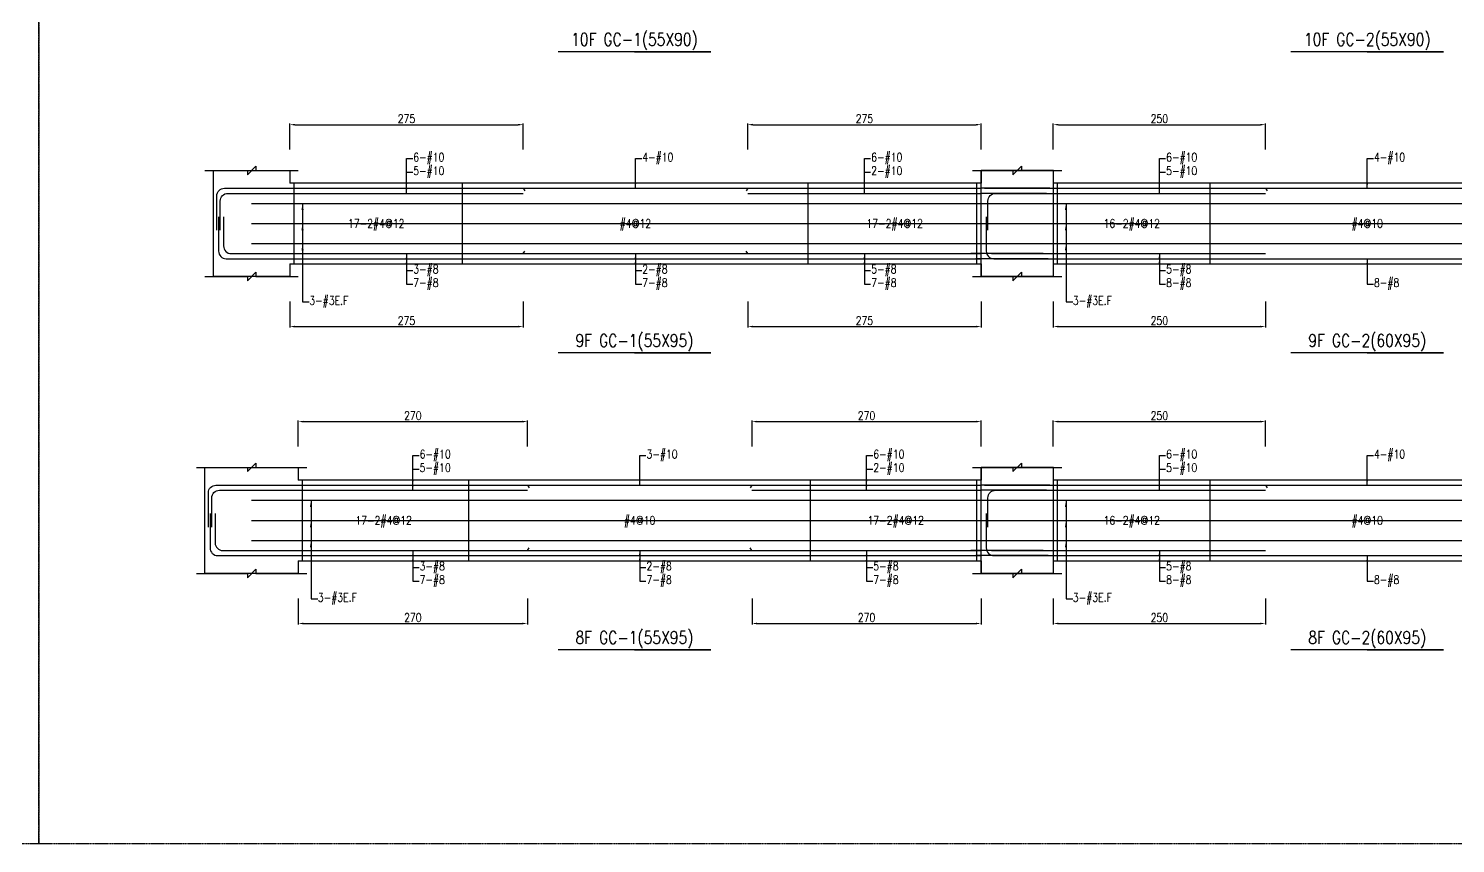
# Model space of a CAD drawing. Header units: millimetres. Extents: x 0 to 84580, y -12276 to 4373.
# Drawn here: x 29362 to 31044, y -6138 to -5177 of the extents above; entities that cross this region are included whole.
import ezdxf
from ezdxf.enums import TextEntityAlignment as Align

# ---------------------------------------------------------------- set-up
doc = ezdxf.new("R2010")
doc.units = ezdxf.units.MM
doc.header["$MEASUREMENT"] = 0
doc.linetypes.add('CENTER', pattern=[2, 1.25, -0.25, 0.25, -0.25])
for name, color, linetype in [('S-DIM', 2, 'Continuous'), ('S-GRID', 1, 'CENTER'), ('S-LEADER', 2, 'Continuous'), ('S-RC', 130, 'Continuous'), ('S-REINF', 6, 'Continuous'), ('S-TEXT', 2, 'Continuous')]:
    doc.layers.add(name, color=color, linetype=linetype)
doc.styles.add('CS4', font='romans.shx', dxfattribs={"width": 0.8, "bigfont": 'lsp.shx'})
doc.styles.get("Standard").update_dxf_attribs({"font": 'arial.ttf'})
doc.dimstyles.new('ISO-25', dxfattribs={"dimtxt": 2.5, "dimasz": 2.5, "dimexe": 1.25, "dimexo": 0.625, "dimtad": 1, "dimtxsty": 'Standard', "dimcen": 2.5, "dimadec": 0, "dimazin": 0, "dimtfac": 1, "dimtmove": 0, "dimatfit": 3, "dimfxl": 0, "dimarcsym": 0})

# ---------------------------------------------------------------- blocks, each defined once
blk = doc.blocks.new('*D1336')
at = {"layer": 'DEFPOINTS', "color": 0, "transparency": 16777216}
for p in [(29949.8, -5640.7), (29679.8, -5670.7), (29949.8, -5670.7)]:
    blk.add_point(p, dxfattribs=at)
at = {"layer": 'S-DIM', "color": 0, "lineweight": -2, "transparency": 16777216}
for p, q in [((29679.8, -5670.1), (29679.8, -5639.4)), ((29685.8, -5640.7), (29943.8, -5640.7)), ((29949.8, -5670.1), (29949.8, -5639.4))]:
    blk.add_line(p, q, dxfattribs=at)
at = {"layer": 'S-DIM', "color": 0, "transparency": 16777216}
for points in [[(29685.8, -5639.7), (29685.8, -5641.7), (29679.8, -5640.7)], [(29943.8, -5639.7), (29943.8, -5641.7), (29949.8, -5640.7)]]:
    blk.add_solid(points, dxfattribs=at)
at = {"layer": 'S-DIM', "color": 0, "transparency": 16777216, "insert": (29814.8, -5633.7), "char_height": 10, "attachment_point": 5, "style": 'CS4'}
blk.add_mtext('270', dxfattribs=at)
blk = doc.blocks.new('*D1337')
at = {"layer": 'DEFPOINTS', "color": 0, "transparency": 16777216}
for p in [(30484.5, -5640.7), (30214.5, -5670.7), (30484.5, -5670.7)]:
    blk.add_point(p, dxfattribs=at)
at = {"layer": 'S-DIM', "color": 0, "lineweight": -2, "transparency": 16777216}
for p, q in [((30214.5, -5670.1), (30214.5, -5639.4)), ((30220.5, -5640.7), (30478.5, -5640.7)), ((30484.5, -5670.1), (30484.5, -5639.4))]:
    blk.add_line(p, q, dxfattribs=at)
at = {"layer": 'S-DIM', "color": 0, "transparency": 16777216}
for points in [[(30220.5, -5639.7), (30220.5, -5641.7), (30214.5, -5640.7)], [(30478.5, -5639.7), (30478.5, -5641.7), (30484.5, -5640.7)]]:
    blk.add_solid(points, dxfattribs=at)
at = {"layer": 'S-DIM', "color": 0, "transparency": 16777216, "insert": (30349.5, -5633.7), "char_height": 10, "attachment_point": 5, "style": 'CS4'}
blk.add_mtext('270', dxfattribs=at)
blk = doc.blocks.new('*D1338')
at = {"layer": 'DEFPOINTS', "color": 0, "transparency": 16777216}
for p in [(29679.8, -5848.7), (29949.8, -5848.7), (29949.8, -5878.7)]:
    blk.add_point(p, dxfattribs=at)
at = {"layer": 'S-DIM', "color": 0, "lineweight": -2, "transparency": 16777216}
for p, q in [((29679.8, -5849.3), (29679.8, -5879.9)), ((29949.8, -5849.3), (29949.8, -5879.9)), ((29685.8, -5878.7), (29943.8, -5878.7))]:
    blk.add_line(p, q, dxfattribs=at)
at = {"layer": 'S-DIM', "color": 0, "transparency": 16777216}
for points in [[(29685.8, -5877.7), (29685.8, -5879.7), (29679.8, -5878.7)], [(29943.8, -5877.7), (29943.8, -5879.7), (29949.8, -5878.7)]]:
    blk.add_solid(points, dxfattribs=at)
at = {"layer": 'S-DIM', "color": 0, "transparency": 16777216, "insert": (29814.8, -5871.7), "char_height": 10, "attachment_point": 5, "style": 'CS4'}
blk.add_mtext('270', dxfattribs=at)
blk = doc.blocks.new('*D1339')
at = {"layer": 'DEFPOINTS', "color": 0, "transparency": 16777216}
for p in [(30214.5, -5848.7), (30484.5, -5848.7), (30484.5, -5878.7)]:
    blk.add_point(p, dxfattribs=at)
at = {"layer": 'S-DIM', "color": 0, "lineweight": -2, "transparency": 16777216}
for p, q in [((30214.5, -5849.3), (30214.5, -5879.9)), ((30484.5, -5849.3), (30484.5, -5879.9)), ((30220.5, -5878.7), (30478.5, -5878.7))]:
    blk.add_line(p, q, dxfattribs=at)
at = {"layer": 'S-DIM', "color": 0, "transparency": 16777216}
for points in [[(30220.5, -5877.7), (30220.5, -5879.7), (30214.5, -5878.7)], [(30478.5, -5877.7), (30478.5, -5879.7), (30484.5, -5878.7)]]:
    blk.add_solid(points, dxfattribs=at)
at = {"layer": 'S-DIM', "color": 0, "transparency": 16777216, "insert": (30349.5, -5871.7), "char_height": 10, "attachment_point": 5, "style": 'CS4'}
blk.add_mtext('270', dxfattribs=at)
blk = doc.blocks.new('*D1340')
at = {"layer": 'DEFPOINTS', "color": 0, "transparency": 16777216}
for p in [(29944.8, -5290.7), (29669.8, -5320.7), (29944.8, -5320.7)]:
    blk.add_point(p, dxfattribs=at)
at = {"layer": 'S-DIM', "color": 0, "lineweight": -2, "transparency": 16777216}
for p, q in [((29669.8, -5320.1), (29669.8, -5289.4)), ((29675.8, -5290.7), (29938.8, -5290.7)), ((29944.8, -5320.1), (29944.8, -5289.4))]:
    blk.add_line(p, q, dxfattribs=at)
at = {"layer": 'S-DIM', "color": 0, "transparency": 16777216}
for points in [[(29675.8, -5289.7), (29675.8, -5291.7), (29669.8, -5290.7)], [(29938.8, -5289.7), (29938.8, -5291.7), (29944.8, -5290.7)]]:
    blk.add_solid(points, dxfattribs=at)
at = {"layer": 'S-DIM', "color": 0, "transparency": 16777216, "insert": (29807.3, -5283.7), "char_height": 10, "attachment_point": 5, "style": 'CS4'}
blk.add_mtext('275', dxfattribs=at)
blk = doc.blocks.new('*D1341')
at = {"layer": 'DEFPOINTS', "color": 0, "transparency": 16777216}
for p in [(30484.5, -5290.7), (30209.5, -5320.7), (30484.5, -5320.7)]:
    blk.add_point(p, dxfattribs=at)
at = {"layer": 'S-DIM', "color": 0, "lineweight": -2, "transparency": 16777216}
for p, q in [((30209.5, -5320.1), (30209.5, -5289.4)), ((30215.5, -5290.7), (30478.5, -5290.7)), ((30484.5, -5320.1), (30484.5, -5289.4))]:
    blk.add_line(p, q, dxfattribs=at)
at = {"layer": 'S-DIM', "color": 0, "transparency": 16777216}
for points in [[(30215.5, -5289.7), (30215.5, -5291.7), (30209.5, -5290.7)], [(30478.5, -5289.7), (30478.5, -5291.7), (30484.5, -5290.7)]]:
    blk.add_solid(points, dxfattribs=at)
at = {"layer": 'S-DIM', "color": 0, "transparency": 16777216, "insert": (30347, -5283.7), "char_height": 10, "attachment_point": 5, "style": 'CS4'}
blk.add_mtext('275', dxfattribs=at)
blk = doc.blocks.new('*D1342')
at = {"layer": 'DEFPOINTS', "color": 0, "transparency": 16777216}
for p in [(29669.8, -5498.7), (29944.8, -5498.7), (29944.8, -5528.7)]:
    blk.add_point(p, dxfattribs=at)
at = {"layer": 'S-DIM', "color": 0, "lineweight": -2, "transparency": 16777216}
for p, q in [((29669.8, -5499.3), (29669.8, -5529.9)), ((29944.8, -5499.3), (29944.8, -5529.9)), ((29675.8, -5528.7), (29938.8, -5528.7))]:
    blk.add_line(p, q, dxfattribs=at)
at = {"layer": 'S-DIM', "color": 0, "transparency": 16777216}
for points in [[(29675.8, -5527.7), (29675.8, -5529.7), (29669.8, -5528.7)], [(29938.8, -5527.7), (29938.8, -5529.7), (29944.8, -5528.7)]]:
    blk.add_solid(points, dxfattribs=at)
at = {"layer": 'S-DIM', "color": 0, "transparency": 16777216, "insert": (29807.3, -5521.7), "char_height": 10, "attachment_point": 5, "style": 'CS4'}
blk.add_mtext('275', dxfattribs=at)
blk = doc.blocks.new('*D1343')
at = {"layer": 'DEFPOINTS', "color": 0, "transparency": 16777216}
for p in [(30209.5, -5498.7), (30484.5, -5498.7), (30484.5, -5528.7)]:
    blk.add_point(p, dxfattribs=at)
at = {"layer": 'S-DIM', "color": 0, "lineweight": -2, "transparency": 16777216}
for p, q in [((30209.5, -5499.3), (30209.5, -5529.9)), ((30484.5, -5499.3), (30484.5, -5529.9)), ((30215.5, -5528.7), (30478.5, -5528.7))]:
    blk.add_line(p, q, dxfattribs=at)
at = {"layer": 'S-DIM', "color": 0, "transparency": 16777216}
for points in [[(30215.5, -5527.7), (30215.5, -5529.7), (30209.5, -5528.7)], [(30478.5, -5527.7), (30478.5, -5529.7), (30484.5, -5528.7)]]:
    blk.add_solid(points, dxfattribs=at)
at = {"layer": 'S-DIM', "color": 0, "transparency": 16777216, "insert": (30347, -5521.7), "char_height": 10, "attachment_point": 5, "style": 'CS4'}
blk.add_mtext('275', dxfattribs=at)
blk = doc.blocks.new('*D1362')
at = {"layer": 'DEFPOINTS', "color": 0, "transparency": 16777216}
for p in [(30819.6, -5640.7), (30569.6, -5670.7), (30819.6, -5670.7)]:
    blk.add_point(p, dxfattribs=at)
at = {"layer": 'S-DIM', "color": 0, "lineweight": -2, "transparency": 16777216}
for p, q in [((30569.6, -5670.1), (30569.6, -5639.4)), ((30575.6, -5640.7), (30813.6, -5640.7)), ((30819.6, -5670.1), (30819.6, -5639.4))]:
    blk.add_line(p, q, dxfattribs=at)
at = {"layer": 'S-DIM', "color": 0, "transparency": 16777216}
for points in [[(30575.6, -5639.7), (30575.6, -5641.7), (30569.6, -5640.7)], [(30813.6, -5639.7), (30813.6, -5641.7), (30819.6, -5640.7)]]:
    blk.add_solid(points, dxfattribs=at)
at = {"layer": 'S-DIM', "color": 0, "transparency": 16777216, "insert": (30694.6, -5633.7), "char_height": 10, "attachment_point": 5, "style": 'CS4'}
blk.add_mtext('250', dxfattribs=at)
blk = doc.blocks.new('*D1344')
at = {"layer": 'DEFPOINTS', "color": 0, "transparency": 16777216}
for p in [(30569.6, -5848.7), (30819.6, -5848.7), (30819.6, -5878.7)]:
    blk.add_point(p, dxfattribs=at)
at = {"layer": 'S-DIM', "color": 0, "lineweight": -2, "transparency": 16777216}
for p, q in [((30569.6, -5849.3), (30569.6, -5879.9)), ((30819.6, -5849.3), (30819.6, -5879.9)), ((30575.6, -5878.7), (30813.6, -5878.7))]:
    blk.add_line(p, q, dxfattribs=at)
at = {"layer": 'S-DIM', "color": 0, "transparency": 16777216}
for points in [[(30575.6, -5877.7), (30575.6, -5879.7), (30569.6, -5878.7)], [(30813.6, -5877.7), (30813.6, -5879.7), (30819.6, -5878.7)]]:
    blk.add_solid(points, dxfattribs=at)
at = {"layer": 'S-DIM', "color": 0, "transparency": 16777216, "insert": (30694.6, -5871.7), "char_height": 10, "attachment_point": 5, "style": 'CS4'}
blk.add_mtext('250', dxfattribs=at)
blk = doc.blocks.new('*D1346')
at = {"layer": 'DEFPOINTS', "color": 0, "transparency": 16777216}
for p in [(30819.6, -5290.7), (30569.6, -5320.7), (30819.6, -5320.7)]:
    blk.add_point(p, dxfattribs=at)
at = {"layer": 'S-DIM', "color": 0, "lineweight": -2, "transparency": 16777216}
for p, q in [((30569.6, -5320.1), (30569.6, -5289.4)), ((30575.6, -5290.7), (30813.6, -5290.7)), ((30819.6, -5320.1), (30819.6, -5289.4))]:
    blk.add_line(p, q, dxfattribs=at)
at = {"layer": 'S-DIM', "color": 0, "transparency": 16777216}
for points in [[(30575.6, -5289.7), (30575.6, -5291.7), (30569.6, -5290.7)], [(30813.6, -5289.7), (30813.6, -5291.7), (30819.6, -5290.7)]]:
    blk.add_solid(points, dxfattribs=at)
at = {"layer": 'S-DIM', "color": 0, "transparency": 16777216, "insert": (30694.6, -5283.7), "char_height": 10, "attachment_point": 5, "style": 'CS4'}
blk.add_mtext('250', dxfattribs=at)
blk = doc.blocks.new('*D1348')
at = {"layer": 'DEFPOINTS', "color": 0, "transparency": 16777216}
for p in [(30569.6, -5498.7), (30819.6, -5498.7), (30819.6, -5528.7)]:
    blk.add_point(p, dxfattribs=at)
at = {"layer": 'S-DIM', "color": 0, "lineweight": -2, "transparency": 16777216}
for p, q in [((30569.6, -5499.3), (30569.6, -5529.9)), ((30819.6, -5499.3), (30819.6, -5529.9)), ((30575.6, -5528.7), (30813.6, -5528.7))]:
    blk.add_line(p, q, dxfattribs=at)
at = {"layer": 'S-DIM', "color": 0, "transparency": 16777216}
for points in [[(30575.6, -5527.7), (30575.6, -5529.7), (30569.6, -5528.7)], [(30813.6, -5527.7), (30813.6, -5529.7), (30819.6, -5528.7)]]:
    blk.add_solid(points, dxfattribs=at)
at = {"layer": 'S-DIM', "color": 0, "transparency": 16777216, "insert": (30694.6, -5521.7), "char_height": 10, "attachment_point": 5, "style": 'CS4'}
blk.add_mtext('250', dxfattribs=at)

msp = doc.modelspace()

# ---------------------------------------------------------------- linework, layer by layer
at = {"layer": 'S-GRID'}
for points in [[(26145, -6138), (29374, -6138), (29374, -4069), (26145, -4069), (26145, -6138)], [(29374, -6138), (32603, -6138), (32603, -4069), (29374, -4069), (29374, -6138)]]:
    msp.add_lwpolyline(points, dxfattribs=at)
at = {"layer": 'S-RC'}
for points in [[(30075.917, -5204.682), (30165.917, -5204.682), (29985.917, -5204.682)], [(30939.567, -5204.682), (31029.567, -5204.682), (30849.567, -5204.682)], [(29569.767, -5344.682), (29619.767, -5344.692), (29619.766, -5349.692), (29629.768, -5339.694), (29629.767, -5344.694), (29679.767, -5344.704)], [(29669.767, -5454.682), (29669.767, -5469.682), (29579.767, -5469.682), (29579.767, -5344.682), (29669.767, -5344.682), (29669.767, -5359.682)], [(30474.467, -5344.682), (30522.067, -5344.692), (30522.066, -5349.692), (30532.068, -5339.693), (30532.067, -5344.693), (30579.667, -5344.703)], [(30474.567, -5344.682), (30522.067, -5344.692), (30522.066, -5349.692), (30532.068, -5339.693), (30532.067, -5344.693), (30579.567, -5344.703)], [(30484.467, -5454.682), (30484.467, -5469.682), (30569.667, -5469.682), (30569.667, -5344.682), (30484.467, -5344.682), (30484.467, -5359.682)], [(30569.567, -5454.682), (30569.567, -5469.682), (30484.567, -5469.682), (30484.567, -5344.682), (30569.567, -5344.682), (30569.567, -5359.682)], [(30484.467, -5359.682), (29669.767, -5359.682)], [(31309.567, -5359.682), (30569.567, -5359.682)], [(29569.767, -5469.682), (29619.767, -5469.692), (29619.766, -5474.692), (29629.768, -5464.694), (29629.767, -5469.694), (29679.767, -5469.704)], [(29669.767, -5454.682), (30484.467, -5454.682)], [(30474.467, -5469.682), (30522.067, -5469.692), (30522.066, -5474.692), (30532.068, -5464.693), (30532.067, -5469.693), (30579.667, -5469.703)], [(30474.567, -5469.682), (30522.067, -5469.692), (30522.066, -5474.692), (30532.068, -5464.693), (30532.067, -5469.693), (30579.567, -5469.703)], [(30569.567, -5454.682), (31309.567, -5454.682)], [(30075.917, -5559.682), (30165.917, -5559.682), (29985.917, -5559.682)], [(30939.567, -5559.682), (31029.567, -5559.682), (30849.567, -5559.682)], [(29559.767, -5694.682), (29619.767, -5694.694), (29619.766, -5699.694), (29629.768, -5689.696), (29629.767, -5694.696), (29689.767, -5694.708)], [(29679.767, -5804.682), (29679.767, -5819.682), (29569.767, -5819.682), (29569.767, -5694.682), (29679.767, -5694.682), (29679.767, -5709.682)], [(30474.467, -5694.682), (30522.067, -5694.692), (30522.066, -5699.692), (30532.068, -5689.693), (30532.067, -5694.693), (30579.667, -5694.703)], [(30474.567, -5694.682), (30522.067, -5694.692), (30522.066, -5699.692), (30532.068, -5689.693), (30532.067, -5694.693), (30579.567, -5694.703)], [(30484.467, -5804.682), (30484.467, -5819.682), (30569.667, -5819.682), (30569.667, -5694.682), (30484.467, -5694.682), (30484.467, -5709.682)], [(30569.567, -5804.682), (30569.567, -5819.682), (30484.567, -5819.682), (30484.567, -5694.682), (30569.567, -5694.682), (30569.567, -5709.682)], [(30484.467, -5709.682), (29679.767, -5709.682)], [(31309.567, -5709.682), (30569.567, -5709.682)], [(29559.767, -5819.682), (29619.767, -5819.694), (29619.766, -5824.694), (29629.768, -5814.696), (29629.767, -5819.696), (29689.767, -5819.708)], [(29679.767, -5804.682), (30484.467, -5804.682)], [(30474.467, -5819.682), (30522.067, -5819.692), (30522.066, -5824.692), (30532.068, -5814.693), (30532.067, -5819.693), (30579.667, -5819.703)], [(30474.567, -5819.682), (30522.067, -5819.692), (30522.066, -5824.692), (30532.068, -5814.693), (30532.067, -5819.693), (30579.567, -5819.703)], [(30569.567, -5804.682), (31309.567, -5804.682)], [(30075.917, -5909.682), (30165.917, -5909.682), (29985.917, -5909.682)], [(30939.567, -5909.682), (31029.567, -5909.682), (30849.567, -5909.682)]]:
    msp.add_lwpolyline(points, dxfattribs=at)
at = {"layer": 'S-REINF', "color": 1}
for points in [[(29674.767, -5454.682), (29674.767, -5359.682)], [(29873.442, -5454.682), (29873.442, -5359.682)], [(30280.792, -5454.682), (30280.792, -5359.682)], [(30479.467, -5454.682), (30479.467, -5359.682)], [(30574.567, -5454.682), (30574.567, -5359.682)], [(30754.567, -5454.682), (30754.567, -5359.682)], [(29624.767, -5383.432), (30527.067, -5383.432)], [(30527.067, -5383.432), (31352.067, -5383.432)], [(29624.767, -5407.182), (30527.067, -5407.182)], [(30527.067, -5407.182), (31352.067, -5407.182)], [(29624.767, -5430.932), (30527.067, -5430.932)], [(30527.067, -5430.932), (31352.067, -5430.932)], [(29684.767, -5804.682), (29684.767, -5709.682)], [(29880.942, -5804.682), (29880.942, -5709.682)], [(30283.292, -5804.682), (30283.292, -5709.682)], [(30479.467, -5804.682), (30479.467, -5709.682)], [(30574.567, -5804.682), (30574.567, -5709.682)], [(30754.567, -5804.682), (30754.567, -5709.682)], [(29624.767, -5733.432), (30527.067, -5733.432)], [(30527.067, -5733.432), (31352.067, -5733.432)], [(29624.767, -5757.182), (30527.067, -5757.182)], [(30527.067, -5757.182), (31352.067, -5757.182)], [(29624.767, -5780.932), (30527.067, -5780.932)], [(30527.067, -5780.932), (31352.067, -5780.932)]]:
    msp.add_lwpolyline(points, dxfattribs=at)
at = {"layer": 'S-REINF'}
for points in [[(29583.767, -5415.182), (29583.767, -5374.682, -0.41421356), (29592.767, -5365.682), (29669.767, -5365.682)], [(29587.767, -5415.182), (29587.767, -5380.682, -0.41421356), (29596.767, -5371.682), (29669.767, -5371.682)], [(30492.567, -5415.182), (30492.567, -5380.682, -0.41421356), (30501.567, -5371.682), (30569.567, -5371.682)], [(29585.767, -5399.182), (29585.767, -5439.682, 0.41421356), (29594.767, -5448.682), (29669.767, -5448.682)], [(29591.767, -5399.182), (29591.767, -5433.682, 0.41421356), (29600.767, -5442.682), (29669.767, -5442.682)], [(30490.567, -5399.182), (30490.567, -5439.682, 0.41421356), (30499.567, -5448.682), (30569.567, -5448.682)], [(29573.767, -5765.182), (29573.767, -5724.682, -0.41421356), (29582.767, -5715.682), (29679.767, -5715.682)], [(29577.767, -5765.182), (29577.767, -5730.682, -0.41421356), (29586.767, -5721.682), (29679.767, -5721.682)], [(30492.567, -5765.182), (30492.567, -5730.682, -0.41421356), (30501.567, -5721.682), (30569.567, -5721.682)], [(29575.767, -5749.182), (29575.767, -5789.682, 0.41421356), (29584.767, -5798.682), (29679.767, -5798.682)], [(29581.767, -5749.182), (29581.767, -5783.682, 0.41421356), (29590.767, -5792.682), (29679.767, -5792.682)], [(30490.567, -5749.182), (30490.567, -5789.682, 0.41421356), (30499.567, -5798.682), (30569.567, -5798.682)]]:
    msp.add_lwpolyline(points, format="xyb", dxfattribs=at)
for points in [[(29669.767, -5365.682), (29944.767, -5365.682)], [(29669.767, -5371.682), (29944.767, -5371.682)], [(29944.767, -5365.682), (29946.767, -5368.682)], [(29944.767, -5365.682), (30209.467, -5365.682)], [(30209.467, -5365.682), (30207.467, -5368.682)], [(30209.467, -5365.682), (30484.467, -5365.682)], [(30209.467, -5371.682), (30484.467, -5371.682)], [(30565.667, -5365.682), (30484.467, -5365.682)], [(30561.667, -5371.682), (30484.467, -5371.682)], [(30488.567, -5365.682), (30569.567, -5365.682)], [(30569.567, -5365.682), (30819.567, -5365.682)], [(30569.567, -5371.682), (30819.567, -5371.682)], [(30819.567, -5365.682), (30821.567, -5368.682)], [(30819.567, -5365.682), (31059.567, -5365.682)], [(29669.767, -5442.682), (29944.767, -5442.682)], [(29669.767, -5448.682), (29944.767, -5448.682)], [(29944.767, -5442.682), (29946.767, -5439.682)], [(29944.767, -5442.682), (30209.467, -5442.682)], [(29944.767, -5448.682), (30209.467, -5448.682)], [(30209.467, -5442.682), (30207.467, -5439.682)], [(30209.467, -5442.682), (30484.467, -5442.682)], [(30209.467, -5448.682), (30484.467, -5448.682)], [(30557.667, -5442.682), (30472.467, -5442.682)], [(30563.667, -5448.682), (30478.467, -5448.682)], [(30496.567, -5442.682), (30569.567, -5442.682)], [(30569.567, -5442.682), (30819.567, -5442.682)], [(30569.567, -5448.682), (30819.567, -5448.682)], [(30819.567, -5448.682), (31059.567, -5448.682)], [(29679.767, -5715.682), (29949.767, -5715.682)], [(29949.767, -5715.682), (29951.767, -5718.682)], [(29949.767, -5715.682), (30214.467, -5715.682)], [(30214.467, -5715.682), (30212.467, -5718.682)], [(30214.467, -5715.682), (30484.467, -5715.682)], [(30565.667, -5715.682), (30484.467, -5715.682)], [(30488.567, -5715.682), (30569.567, -5715.682)], [(30569.567, -5715.682), (30819.567, -5715.682)], [(30819.567, -5715.682), (30821.567, -5718.682)], [(30819.567, -5715.682), (31059.567, -5715.682)], [(29679.767, -5721.682), (29949.767, -5721.682)], [(30214.467, -5721.682), (30484.467, -5721.682)], [(30561.667, -5721.682), (30484.467, -5721.682)], [(30569.567, -5721.682), (30819.567, -5721.682)], [(29679.767, -5792.682), (29949.767, -5792.682)], [(29679.767, -5798.682), (29949.767, -5798.682)], [(29949.767, -5792.682), (29951.767, -5789.682)], [(29949.767, -5792.682), (30214.467, -5792.682)], [(29949.767, -5798.682), (30214.467, -5798.682)], [(30214.467, -5792.682), (30212.467, -5789.682)], [(30214.467, -5792.682), (30484.467, -5792.682)], [(30214.467, -5798.682), (30484.467, -5798.682)], [(30557.667, -5792.682), (30472.467, -5792.682)], [(30563.667, -5798.682), (30478.467, -5798.682)], [(30496.567, -5792.682), (30569.567, -5792.682)], [(30569.567, -5792.682), (30819.567, -5792.682)], [(30569.567, -5798.682), (30819.567, -5798.682)], [(30819.567, -5798.682), (31059.567, -5798.682)]]:
    msp.add_lwpolyline(points, dxfattribs=at)

# ---------------------------------------------------------------- texts
at = {"layer": 'S-LEADER', "char_height": 10, "attachment_point": 4, "style": 'CS4'}
for s, insert in [('6-#10', (29815.267, -5330.682)), ('4-#10', (30085.117, -5330.682)), ('6-#10', (30354.967, -5330.682)), ('6-#10', (30702.567, -5330.682)), ('4-#10', (30947.567, -5330.682)), ('5-#10', (29815.267, -5346.682)), ('2-#10', (30354.967, -5346.682)), ('5-#10', (30702.567, -5346.682)), ('3-#8', (29815.267, -5462.682)), ('2-#8', (30085.117, -5462.682)), ('5-#8', (30354.967, -5462.682)), ('5-#8', (30702.567, -5462.682)), ('7-#8', (29815.267, -5478.682)), ('7-#8', (30085.117, -5478.682)), ('7-#8', (30354.967, -5478.682)), ('8-#8', (30702.567, -5478.682)), ('8-#8', (30947.567, -5478.682)), ('6-#10', (29822.767, -5680.682)), ('3-#10', (30090.117, -5680.682)), ('6-#10', (30357.467, -5680.682)), ('6-#10', (30702.567, -5680.682)), ('4-#10', (30947.567, -5680.682)), ('5-#10', (29822.767, -5696.682)), ('2-#10', (30357.467, -5696.682)), ('5-#10', (30702.567, -5696.682)), ('3-#8', (29822.767, -5812.682)), ('2-#8', (30090.117, -5812.682)), ('5-#8', (30357.467, -5812.682)), ('5-#8', (30702.567, -5812.682)), ('7-#8', (29822.767, -5828.682)), ('7-#8', (30090.117, -5828.682)), ('7-#8', (30357.467, -5828.682)), ('8-#8', (30702.567, -5828.682)), ('8-#8', (30947.567, -5828.682))]:
    msp.add_mtext(s, dxfattribs=dict(at, insert=insert))
at = {"layer": 'S-LEADER', "color": 3, "char_height": 10, "attachment_point": 4, "style": 'CS4'}
for insert in [(29692.767, -5499.682), (30592.567, -5499.682), (29702.767, -5849.682), (30592.567, -5849.682)]:
    msp.add_mtext('3-#3E.F', dxfattribs=dict(at, insert=insert))
at = {"layer": 'S-RC', "style": 'CS4', "width": 0.8}
for s, p in [('10F GC-1(55X90)', (30075.917, -5197.682)), ('10F GC-2(55X90)', (30939.567, -5197.682)), ('9F GC-1(55X95)', (30075.917, -5552.682)), ('9F GC-2(60X95)', (30939.567, -5552.682)), ('8F GC-1(55X95)', (30075.917, -5902.682)), ('8F GC-2(60X95)', (30939.567, -5902.682))]:
    msp.add_text(s, height=15, dxfattribs=at).set_placement(p, align=Align.CENTER)
at = {"layer": 'S-TEXT', "color": 1, "style": 'CS4', "width": 0.8}
for s, p in [('17-2#4@12', (29771.604, -5412.182)), ('#4@12', (30077.117, -5412.182)), ('17-2#4@12', (30382.629, -5412.182)), ('16-2#4@12', (30662.067, -5412.182)), ('#4@10', (30939.567, -5412.182)), ('17-2#4@12', (29780.354, -5762.182)), ('#4@10', (30082.117, -5762.182)), ('17-2#4@12', (30383.879, -5762.182)), ('16-2#4@12', (30662.067, -5762.182)), ('#4@10', (30939.567, -5762.182))]:
    msp.add_text(s, height=10, dxfattribs=at).set_placement(p, align=Align.CENTER)

# ---------------------------------------------------------------- dimensions: what is measured, and where the dimension line sits
at = {"layer": 'S-DIM'}
for p1, p2, distance, picture, middle in [((29669.767, -5320.682), (29944.767, -5320.682), 30, '*D1340', (29807.267, -5283.682)), ((30209.467, -5320.682), (30484.467, -5320.682), 30, '*D1341', (30346.967, -5283.682)), ((30569.567, -5320.682), (30819.567, -5320.682), 30, '*D1346', (30694.567, -5283.682)), ((29669.767, -5498.682), (29944.767, -5498.682), -30, '*D1342', (29807.267, -5521.682)), ((30209.467, -5498.682), (30484.467, -5498.682), -30, '*D1343', (30346.967, -5521.682)), ((30569.567, -5498.682), (30819.567, -5498.682), -30, '*D1348', (30694.567, -5521.682)), ((29679.767, -5670.682), (29949.767, -5670.682), 30, '*D1336', (29814.767, -5633.682)), ((30214.467, -5670.682), (30484.467, -5670.682), 30, '*D1337', (30349.467, -5633.682)), ((30569.567, -5670.682), (30819.567, -5670.682), 30, '*D1362', (30694.567, -5633.682)), ((29679.767, -5848.682), (29949.767, -5848.682), -30, '*D1338', (29814.767, -5871.682)), ((30214.467, -5848.682), (30484.467, -5848.682), -30, '*D1339', (30349.467, -5871.682)), ((30569.567, -5848.682), (30819.567, -5848.682), -30, '*D1344', (30694.567, -5871.682))]:
    dim = msp.add_aligned_dim(p1=p1, p2=p2, distance=distance, dimstyle='ISO-25', override={"dimtxt": 10, "dimasz": 6, "dimgap": 2, "dimtxsty": 'CS4'}, dxfattribs=at)
    dim.commit()
    dim.dimension.update_dxf_attribs({"geometry": picture, "text_midpoint": middle})

# ---------------------------------------------------------------- leaders
at = {"layer": 'S-LEADER', "annotation_type": 0, "has_hookline": 1, "hookline_direction": 0}
for points, override, text_width in [([(29807.267, -5365.682), (29807.267, -5330.682), (29814.642, -5330.682)], {"dimasz": 6, "dimtad": 0}, 38.095), ([(30077.117, -5365.682), (30077.117, -5330.682), (30084.492, -5330.682)], {"dimasz": 6, "dimtad": 0}, 38.476), ([(30346.967, -5365.682), (30346.967, -5330.682), (30354.342, -5330.682)], {"dimasz": 6, "dimtad": 0}, 38.095), ([(30694.567, -5365.682), (30694.567, -5330.682), (30701.942, -5330.682)], {"dimasz": 6, "dimtad": 0}, 38.095), ([(30939.567, -5365.682), (30939.567, -5330.682), (30946.942, -5330.682)], {"dimasz": 6, "dimtad": 0}, 38.476), ([(29807.267, -5371.682), (29807.267, -5346.682), (29814.642, -5346.682)], {"dimasz": 6, "dimtad": 0}, 38.476), ([(30346.967, -5371.682), (30346.967, -5346.682), (30354.342, -5346.682)], {"dimasz": 6, "dimtad": 0}, 38.476), ([(30694.567, -5371.682), (30694.567, -5346.682), (30701.942, -5346.682)], {"dimasz": 6, "dimtad": 0}, 38.476), ([(29684.767, -5430.932), (29684.767, -5499.682), (29692.142, -5499.682)], {"dimasz": 8, "dimtad": 0}, 49.524), ([(30584.567, -5430.932), (30584.567, -5499.682), (30591.942, -5499.682)], {"dimasz": 8, "dimtad": 0}, 49.524), ([(29807.267, -5442.682), (29807.267, -5462.682), (29814.642, -5462.682)], {"dimasz": 6, "dimtad": 0}, 30.857), ([(29807.267, -5448.682), (29807.267, -5478.682), (29814.642, -5478.682)], {"dimasz": 6, "dimtad": 0}, 30.857), ([(30077.117, -5442.682), (30077.117, -5462.682), (30084.492, -5462.682)], {"dimasz": 6, "dimtad": 0}, 30.857), ([(30077.117, -5448.682), (30077.117, -5478.682), (30084.492, -5478.682)], {"dimasz": 6, "dimtad": 0}, 30.857), ([(30346.967, -5442.682), (30346.967, -5462.682), (30354.342, -5462.682)], {"dimasz": 6, "dimtad": 0}, 30.857), ([(30346.967, -5448.682), (30346.967, -5478.682), (30354.342, -5478.682)], {"dimasz": 6, "dimtad": 0}, 30.857), ([(30694.567, -5442.682), (30694.567, -5462.682), (30701.942, -5462.682)], {"dimasz": 6, "dimtad": 0}, 30.857), ([(30694.567, -5448.682), (30694.567, -5478.682), (30701.942, -5478.682)], {"dimasz": 6, "dimtad": 0}, 30.857), ([(30939.567, -5448.682), (30939.567, -5478.682), (30946.942, -5478.682)], {"dimasz": 6, "dimtad": 0}, 30.857), ([(29814.767, -5715.682), (29814.767, -5680.682), (29822.142, -5680.682)], {"dimasz": 6, "dimtad": 0}, 38.095), ([(30082.117, -5715.682), (30082.117, -5680.682), (30089.492, -5680.682)], {"dimasz": 6, "dimtad": 0}, 38.476), ([(30349.467, -5715.682), (30349.467, -5680.682), (30356.842, -5680.682)], {"dimasz": 6, "dimtad": 0}, 38.095), ([(30694.567, -5715.682), (30694.567, -5680.682), (30701.942, -5680.682)], {"dimasz": 6, "dimtad": 0}, 38.095), ([(30939.567, -5715.682), (30939.567, -5680.682), (30946.942, -5680.682)], {"dimasz": 6, "dimtad": 0}, 38.476), ([(29814.767, -5721.682), (29814.767, -5696.682), (29822.142, -5696.682)], {"dimasz": 6, "dimtad": 0}, 38.476), ([(30349.467, -5721.682), (30349.467, -5696.682), (30356.842, -5696.682)], {"dimasz": 6, "dimtad": 0}, 38.476), ([(30694.567, -5721.682), (30694.567, -5696.682), (30701.942, -5696.682)], {"dimasz": 6, "dimtad": 0}, 38.476), ([(29694.767, -5780.932), (29694.767, -5849.682), (29702.142, -5849.682)], {"dimasz": 8, "dimtad": 0}, 49.524), ([(30584.567, -5780.932), (30584.567, -5849.682), (30591.942, -5849.682)], {"dimasz": 8, "dimtad": 0}, 49.524), ([(29814.767, -5792.682), (29814.767, -5812.682), (29822.142, -5812.682)], {"dimasz": 6, "dimtad": 0}, 30.857), ([(29814.767, -5798.682), (29814.767, -5828.682), (29822.142, -5828.682)], {"dimasz": 6, "dimtad": 0}, 30.857), ([(30082.117, -5792.682), (30082.117, -5812.682), (30089.492, -5812.682)], {"dimasz": 6, "dimtad": 0}, 30.857), ([(30082.117, -5798.682), (30082.117, -5828.682), (30089.492, -5828.682)], {"dimasz": 6, "dimtad": 0}, 30.857), ([(30349.467, -5792.682), (30349.467, -5812.682), (30356.842, -5812.682)], {"dimasz": 6, "dimtad": 0}, 30.857), ([(30349.467, -5798.682), (30349.467, -5828.682), (30356.842, -5828.682)], {"dimasz": 6, "dimtad": 0}, 30.857), ([(30694.567, -5792.682), (30694.567, -5812.682), (30701.942, -5812.682)], {"dimasz": 6, "dimtad": 0}, 30.857), ([(30694.567, -5798.682), (30694.567, -5828.682), (30701.942, -5828.682)], {"dimasz": 6, "dimtad": 0}, 30.857), ([(30939.567, -5798.682), (30939.567, -5828.682), (30946.942, -5828.682)], {"dimasz": 6, "dimtad": 0}, 30.857)]:
    msp.add_leader(points, dimstyle='ISO-25', override=override, dxfattribs=dict(at, text_width=text_width))
at = {"layer": 'S-LEADER'}
for points in [[(29684.767, -5383.432), (29684.767, -5499.682), (29692.767, -5499.682)], [(30584.567, -5383.432), (30584.567, -5499.682), (30592.567, -5499.682)], [(29684.767, -5407.182), (29684.767, -5499.682), (29692.767, -5499.682)], [(30584.567, -5407.182), (30584.567, -5499.682), (30592.567, -5499.682)], [(29694.767, -5733.432), (29694.767, -5849.682), (29702.767, -5849.682)], [(30584.567, -5733.432), (30584.567, -5849.682), (30592.567, -5849.682)], [(29694.767, -5757.182), (29694.767, -5849.682), (29702.767, -5849.682)], [(30584.567, -5757.182), (30584.567, -5849.682), (30592.567, -5849.682)]]:
    msp.add_leader(points, dimstyle='ISO-25', override={"dimasz": 8}, dxfattribs=at)

doc.saveas('drawing.dxf')
